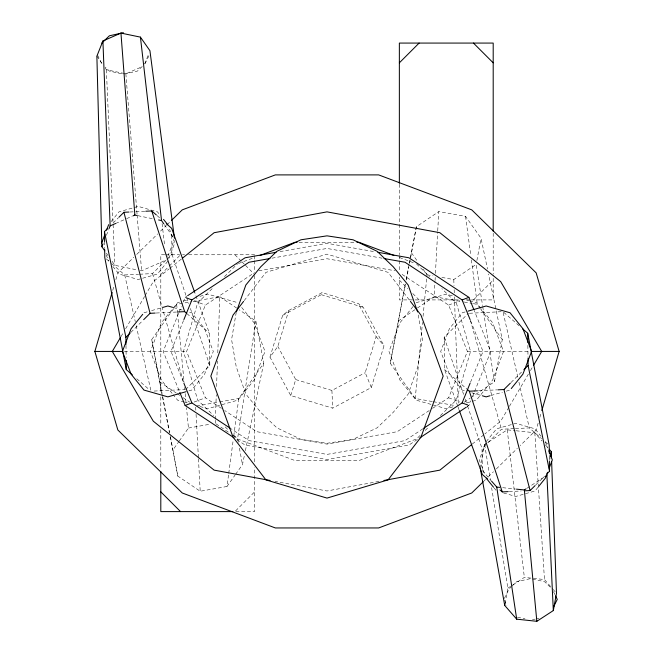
<?xml version="1.0" encoding="UTF-8"?>
<svg xmlns="http://www.w3.org/2000/svg" width="654" height="654" viewBox="0 0 654 654"><rect width="100%" height="100%" fill="white"/><g stroke="black" fill="none" stroke-linecap="round" stroke-linejoin="round"><path stroke-width="0.49" stroke-dasharray="3.27 2.45" d="M215.231 423.293L215.346 420.228M215.379 419.214L216.27 394.705M216.564 386.539L217.488 361.008M217.782 352.841L219.818 296.687L192.734 301.502M417.407 308.034L434.182 296.687L435 281.49M435.057 280.476L435.221 277.443M435.433 273.388L437.673 231.859M437.73 230.846L438.769 211.602L465.55 216.36L481.042 238.236L487.492 269.039M432.294 401.523L415.233 398.49L422.476 322.447M423.056 316.364L427.013 274.794L422.999 269.121M170.138 436.381L177.831 476.104L200.214 491.244L226.987 486.486L228.614 474.346M228.745 473.341L233.077 440.976M233.756 435.916L238.767 398.49L263.726 363.248L255.877 321.081L239.102 309.734M238.334 442.317L237.606 438.433L255.877 321.081M236.249 312.301L231.573 339.573L236.249 366.837L245.83 394.1L260.799 412.388L276.83 427.798L300.922 439.341L327 443.289L353.078 439.341L377.17 427.798L393.201 412.388L408.17 394.1L417.751 366.837L422.427 339.573L417.751 312.301M480.306 468.248L484.647 444.54L507.226 429.841L515.107 430.667M505.06 603.519L507.88 588.15L491.628 487.721M549.63 460.457L550.169 457.489M415.233 398.49L390.274 363.248L405.431 283.346M410.557 257.938L416.394 226.742L438.769 211.602M476.889 260.529L481.042 238.236M470.954 397.648L494.432 381.764L502.28 339.598L488.538 274.01M406.199 279.372L409.085 264.478M409.273 263.488L410.238 258.518M410.426 257.529L416.394 226.742M390.274 363.248L405.537 284.016M406.306 280.002L408.815 266.963M409.592 262.949L410.36 258.935M235.595 474.33L242.479 464.61L244.563 454.677M245.397 450.696L263.726 363.248M112.741 290.319L114.164 285.471M115.864 279.65L117.851 272.865L133.776 257.292M538.136 423.195L536.149 429.989L520.224 445.562M539.836 417.375L541.259 412.527M269.988 357.1L282.659 315.326L288.774 310.421L322.087 292.64L358.278 303.505L363.281 307.298L384.012 345.753L371.341 387.528L332.698 408.153L290.719 395.547L269.988 357.1L277.852 346.432L288.774 310.421M371.341 387.528L365.226 372.666L376.148 336.655L358.278 303.505M290.719 395.547L295.722 379.582L277.852 346.432M168.838 258.477L174.765 242.945L169.533 229.235M282.659 315.326L321.302 294.701L322.087 292.64M485.513 443.461L479.235 459.909L484.818 474.526M144.648 64.002L148.793 53.554M106.381 235.334L108.638 229.66M167.8 256.229L174.193 240.141M178.689 313.209L163.173 351.427L179.441 391.509M179.065 312.277L181.338 306.685M183.226 302.025L185.123 297.357L186.807 296.246M183.512 320.534L170.972 351.427L183.512 382.32M221.395 408.333L205.389 397.763L186.578 351.427L205.389 305.083L253.417 273.388M432.605 408.333L448.611 397.763L467.422 351.427L448.611 305.083L400.583 273.388M470.488 382.32L483.028 351.427L470.488 320.534M467.193 406.6L468.877 405.488L470.774 400.828M472.662 396.169L474.175 392.441M474.559 391.509L490.827 351.427L474.175 310.413M144.975 63.814L149.226 55.173M504.348 598.492L509.025 588.984L511.085 587.006M121.015 336.597L123.573 332.232M125.625 328.749L144.591 296.475M145.098 295.6L153.306 281.645L169.1 268.933M508.902 407.246L500.694 421.201L484.9 433.913M509.409 406.371L528.375 374.104M530.427 370.614L532.985 366.248M162.257 395.67L151.72 339.598L176.678 304.355L191.728 301.682M177.831 476.104L172.958 449.927L178.697 441.826M179.27 441.017L188.45 428.051L186.521 407.777M226.987 486.486L235.023 475.139M244.195 300.603L265.925 272.358L327 254.144L388.075 272.358L409.805 300.603M111.082 221.649L119.003 211.855L138.215 206.394L157.434 211.855L159.257 214.111M167.784 261.216L157.434 274.034L138.215 279.495L119.003 274.034L112.913 266.497M413.034 306.554L399.929 322.774L388.983 351.427L399.929 380.072L416.157 400.158L446.281 408.717L454.056 406.51M486.216 441.63L496.566 428.811L515.785 423.359L534.997 428.811L541.087 436.357M538.046 487.23L534.997 490.999L515.785 496.451L503.294 492.903M160.802 274.525L168.56 266.758M169.263 266.055L179.85 255.469M235.595 510.897L254.643 491.841M473.447 299.908L493.198 280.149M113.109 223.014L118.153 218.011M139.604 274.222L152.521 273.593L166.206 260.006L141.583 270.83L138.615 270.216M166.925 259.295L171.969 254.283L171.708 233.323M130.865 332.379L142.956 320.378M185.638 389.531L209.82 365.529L209.419 333.262L194.655 292.248M457.628 405.832L444.581 369.584L444.18 337.317L468.362 313.315M511.044 382.467L522.423 371.178M482.292 469.523L482.031 448.562L487.075 443.559M487.794 442.84L501.479 429.253L514.396 428.623M535.847 484.835L544.496 476.251M136.67 254.455L157.655 233.928M160.549 231.099L166.345 225.434M167.064 224.723L170.686 221.183M212.158 288.676L197.672 302.843L183.455 351.427L197.672 400.003L213.605 415.584M224.469 276.634L237.5 263.889M420.121 435.417L416.5 438.965L358.94 460.579L295.06 460.579L237.5 438.965L233.879 435.417M425.19 430.463L428.811 426.923M440.395 415.584L456.329 400.003L470.545 351.427L456.329 302.843L441.842 288.676M484.042 480.952L485.489 479.537M488.383 476.709L493.451 471.755M496.345 468.918L517.33 448.391M142.229 66.463L137.422 71.09L123.402 74.188L109.382 71.09L105.261 67.125M511.771 586.344L516.578 581.717L530.598 578.618L544.619 581.717L552.172 588.984M169.893 268.295L181.738 258.763M472.262 444.082L484.107 434.55M441.891 277.435L453.786 279.552L476.169 264.412L482.57 305.532M398.123 321.081L416.573 308.598M464.25 402.194L470.12 398.221M429.228 410.557L397.215 431.689L327 444.107L256.785 431.689L224.772 410.557M422.909 428.787L405.014 440.608L327 454.399L248.986 440.608L231.091 428.787M417.358 439.488L408.913 445.063L327 459.549L245.087 445.063L236.642 439.488M526.846 488.342L544.406 476.905M507.88 588.15L512 585.461M512.818 584.929L524.353 577.417L544.488 579.542L552.483 588.698M295.722 379.582L331.913 390.446L365.226 372.666M105.261 68.171L106.381 69.774L125.854 73.796L142.09 66.692M115.627 223.472L125.699 219.065M126.614 218.665L132.108 216.253M194.132 402.055L205.389 397.763M448.611 305.083L459.868 300.791M238.448 263.529L254.488 257.504M179.539 302.132L177.602 302.688L161.366 322.774L150.428 351.427L161.366 380.072L172.607 393.978M183.431 301.028L187.314 299.924M199.944 296.336L207.719 294.128L237.843 302.688M143.962 312.767L147.788 311.688M151.605 310.601L163.075 307.339M416.157 302.688L446.281 294.128L454.056 296.336M465.125 311.958L462.255 312.767L449.388 328.7L440.706 351.427L449.388 374.145L462.255 390.078L465.125 390.888M188.875 390.888L191.745 390.078L204.612 374.145L213.294 351.427L204.612 328.7L191.745 312.767L188.875 311.958M490.925 395.507L502.395 392.253M506.212 391.166L510.038 390.078M466.686 402.921L471.542 401.54M472.515 401.262L476.398 400.158L492.634 380.072L503.572 351.427L492.634 322.774L481.393 308.868M532.47 619.69L535.274 619.068M536.206 618.864L539.01 618.243M378.944 481.393L327 490.982L275.056 481.393M280.051 251.602L327 243.296L373.949 251.602M271.99 258.175L327 248.446L382.01 258.175M258.796 270.805L327 258.747L395.204 270.805M196.625 405.987L218.698 402.063M219.703 401.883L238.767 398.49M188.45 428.051L210.269 424.176M129.876 212.002L134.847 211.757M135.844 211.708L144.787 211.275M111.679 263.57L124.693 274.95L138.607 274.271M156.175 313.021L176.531 312.032M469.384 313.266L501.945 311.688M154.091 391.067L184.616 389.58M478.491 390.765L496.803 389.874M515.393 428.574L529.307 427.904L541.553 438.605M509.213 491.571L521.14 490.99M299.115 242.266L354.885 242.266M164.751 254.766L160.802 254.766L160.802 392.874M165.74 254.766L179.564 254.766M182.564 254.766L184.583 254.766M188.605 254.766L254.643 254.766M458.356 299.908L399.357 299.908L399.357 277.092M466.4 299.908L470.422 299.908M471.436 299.908L493.198 299.908L493.198 275.048M124.325 351.427L186.578 351.427M467.422 351.427L529.675 351.427M235.873 511.6L254.643 511.6L254.643 467.357M516.088 430.773L534.817 432.752L542.052 441.025M502.664 487.688L515.475 489.037M427.013 274.794L432.964 275.849M434.182 296.687L463.277 301.862M464.283 302.034L472.302 303.464M473.308 303.644L477.322 304.355L480.224 308.451M433.3 401.703L455.372 405.627M137.822 215.665L152.644 218.73M112.063 261.265L114.891 265.311L137.626 270.012M517.51 617.212L524.99 618.864M466.686 299.924L468.624 300.48M469.597 300.758L476.398 302.688L480.772 308.099M173.588 307.609L182.188 310.053M471.812 392.792L481.369 395.507M184.403 402.096L177.602 400.158L173.228 394.754M185.376 402.365L187.314 402.921M199.944 406.51L207.719 408.717L237.843 400.158L254.071 380.072L265.017 351.427L254.071 322.774L240.966 306.554M321.302 294.701L363.281 307.298M399.512 257.504L413.671 262.826M185.123 297.357L186.807 298.003M194.132 300.791L205.389 305.083M448.611 397.763L459.868 402.055M467.193 404.842L468.877 405.488M219.818 296.687L238.269 309.17M159.568 381.764L176.335 393.111M177.177 393.683L179.687 395.384M183.046 397.648L189.75 402.194M216.057 423.857L229.325 432.825M233.47 435.629L237.606 438.433M503.711 312.293L520.208 326.706M545.387 441.949L547.684 443.96M444.581 369.584L467.079 389.244M157.099 215.624L160.165 218.297M186.921 313.601L209.419 333.262M106.316 258.886L108.613 260.897M136.792 378.764L149.537 389.898M416.5 263.889L429.531 276.634M225.189 426.923L228.81 430.463M399.357 280.149L407.826 288.618M412.764 293.556L419.116 299.908M234.884 254.766L241.236 261.118M241.939 261.821L244.768 264.641M245.471 265.352L254.643 274.525M545.338 444.794L547.97 447.802M482.276 470.504L490.173 479.537M553.153 589.458L555.156 591.747M376.148 336.655L384.012 345.753M494.13 487.982L495.961 490.238M480.804 309.268L502.28 339.598M411.521 252.918L417.832 261.829M96.874 56.179L101.91 63.373M164.375 224.616L173.433 237.574M106.398 253.172L108.098 255.6M553.447 591.576L555.148 595.034M504.348 600.225L506.899 605.408M97.577 55.173L101.828 63.814M545.354 441.63L547.79 448.023M106.21 254.823L108.646 261.216M457.972 406.788L459.002 409.649M444.18 337.317L463.596 394.395M465.247 399.226L467.218 405.03M467.545 406.003L482.031 448.562M171.969 254.283L186.455 296.851M186.782 297.815L188.753 303.619M190.404 308.459L209.82 365.529M470.332 320.198L501.479 429.253M152.521 273.593L183.668 382.655M503.188 312.628L517.821 377.219M518.949 382.189L529.307 427.904M124.693 274.95L135.28 321.654M136.179 325.627L151.041 391.215M151.72 339.598L162.535 395.768M162.723 396.765L169.68 432.874M170.449 436.888L172.958 449.927M162.454 396.659L169.37 432.408M239.413 448.129L242.479 464.61M484.647 444.54L490.492 480.69M482.726 306.538L494.432 381.764M465.55 216.36L470.692 254.798M471.371 259.851L477.322 304.355M507.226 429.841L524.353 577.417M162.094 223.611L164.669 245.855M176.678 304.355L177.447 312.465M177.545 313.479L184.109 382.427M184.591 387.495L184.788 389.522M185.172 393.577L186.137 403.722M125.854 73.796L137.046 213.956M137.119 214.97L141.583 270.83M534.817 432.752L544.488 579.542M195.677 407.172L195.84 410.213M196.061 414.268L198.407 457.816M198.464 458.83L200.214 491.244M331.913 390.446L332.698 408.153M106.381 69.774L113.077 223.554M113.117 224.575L114.891 265.311M453.786 279.552L454.015 285.675M454.162 289.763L454.268 292.829M454.416 296.908L458.307 404.123M549.335 455.274L549.401 460.269M527.86 345.361L528.007 357.46M125.993 345.386L126.14 357.485M104.591 241.579L104.673 248.569M493.198 233.216L493.198 274.026M399.357 184.248L399.357 254.643M399.357 255.665L399.357 259.744M399.357 260.766L399.357 271.99M254.643 255.755L254.643 259.703M254.643 260.693L254.643 272.546M254.643 275.547L254.643 462.255M160.802 396.953L160.802 425.525M160.802 429.604L160.802 469.4"/><path stroke-width="0.98" d="M551.633 461.765L556.489 593.276L553.317 610.574L536.844 621.3L516.709 619.174L504.708 605.441L505.06 603.519M553.317 610.574L546.916 475.27L547.463 472.311M550.349 456.508L551.257 451.562L549.286 449.306M483.314 481.663L471.738 492.985L378.658 527.95L275.342 527.95L182.262 492.985L117.851 429.989L94.863 351.427L112.177 292.256M541.823 410.589L559.137 351.427L536.149 272.865L471.738 209.86L378.658 174.896L275.342 174.896L182.262 209.86L171.405 220.48M236.576 311.361L245.83 285.038L260.799 266.75L276.83 251.34L300.922 239.797L327 235.849L353.078 239.797L377.17 251.34L393.201 266.75L408.17 285.038L417.424 311.361M101.672 242.945L104.812 234.721M106.553 230.151L108.646 224.665M546.049 476.349L545.354 478.18L538.651 486.47M549.188 468.125L552.328 459.909L548.837 450.769M174.438 238.187L149.93 50.71L140.422 37.123L120.949 33.092L102.907 40.989L96.874 56.179L101.869 246.689L104.697 250.744M101.869 246.689L102.997 243.852M109.014 228.712L110.142 225.875L102.907 40.989M183.897 319.593L191.875 299.933L248.986 262.246L269.988 258.526M423.767 428.231L462.125 402.913L470.103 383.252M553.447 607.141L557.273 599.358L555.573 595.9M120.5 337.472L112.3 351.427L153.306 421.201L214.128 470.136L270.061 480.469M533.5 365.382L541.7 351.427L500.694 281.645L439.872 232.71L327 211.863L214.128 232.71L182.531 258.134M243.574 301.412L233.02 315.13L210.833 376.115L233.02 437.109L265.925 479.881L327 498.095L388.075 479.881L420.98 437.109L443.167 376.115L420.98 315.13L410.426 301.412M142.736 314.288L131.094 328.7L122.412 351.427L131.094 374.145L143.962 390.078L167.857 396.864L186.006 391.705M511.264 388.558L522.906 374.145L531.588 351.427L522.906 328.7L510.038 312.767L486.143 305.982L467.994 311.141M399.357 62.833L419.116 43.074M104.591 241.579L104.468 231.598L107.346 228.737M118.873 217.3L123.917 212.288L128.887 212.051M125.977 344.38L125.887 337.317L130.154 333.082M143.667 319.667L150.068 313.315L155.162 313.07M497.825 389.825L503.932 389.531L510.333 383.179M523.846 369.763L528.113 365.529L528.023 358.466M525.113 490.794L530.083 490.557L535.127 485.554M546.654 474.109L549.532 471.248L549.409 461.266M101.828 43.074L109.382 35.798L123.402 32.7M471.469 444.72L439.872 470.136L383.939 480.469M187.657 295.69L245.087 257.782L276.053 252.305M419.893 437.82L466.343 407.156M516.456 489.143L524.336 489.969L526.012 488.881M545.248 476.357L546.916 475.27M110.142 225.875L115.627 223.472M133.024 215.853L134.855 215.052L136.833 215.46M179.825 392.441L185.123 405.488L191.875 402.913L230.233 428.231M384.012 258.526L405.014 262.246L462.125 299.933L468.877 297.357L473.798 309.481M260.145 255.379L295.06 242.266L297.088 242.266M163.075 307.339L167.857 305.982L172.631 307.339M489.969 395.776L486.143 396.864L482.325 395.776M145.777 211.226L151.744 210.94L156.339 214.953M177.545 311.983L184.665 311.639L186.169 312.947M467.831 389.898L469.335 391.215L477.469 390.814M499.958 489.903L502.256 491.906L508.223 491.62M356.912 242.266L358.94 242.266L393.855 255.379M94.863 351.427L122.314 351.427M531.686 351.427L559.137 351.427M232.873 511.6L160.802 511.6L160.802 471.436M491.489 481.042L496.746 487.066L499.705 487.377M377.947 252.305L408.913 257.782L468.877 297.357M158.579 219.957L161.546 220.57L163.811 223.807M186.807 298.003L191.875 299.933M462.125 402.913L467.193 404.842M185.123 405.488L234.107 437.82M522.456 328.676L527.713 333.262L549.213 445.292L549.311 453.279M487.712 479.194L482.35 474.518L459.345 410.606M166.288 223.652L171.65 228.336L194.655 292.248M104.689 249.566L104.787 257.553L126.287 369.584L132.288 374.832M473.447 43.074L493.198 62.833M160.802 491.841L180.553 511.6M486.216 478.18L493.525 487.23M163.525 219.392L167.784 224.665M462.125 299.933L470.103 319.593M183.897 383.252L191.875 402.913M469.335 391.215L502.256 491.906M151.744 210.94L184.665 311.639M503.932 389.531L530.083 490.557M123.917 212.288L150.068 313.315M528.113 365.529L549.532 471.248M104.468 231.598L125.887 337.317M480.306 468.248L504.708 605.441M496.746 487.066L516.709 619.174M140.422 37.123L161.546 220.57M524.336 489.969L536.844 621.3M120.949 33.092L134.855 215.052M551.257 451.562L551.486 457.686M527.713 333.262L527.819 342.336M126.181 360.509L126.287 369.584M493.198 231.181L493.198 43.074L399.357 43.074L399.357 183.226"/></g></svg>
